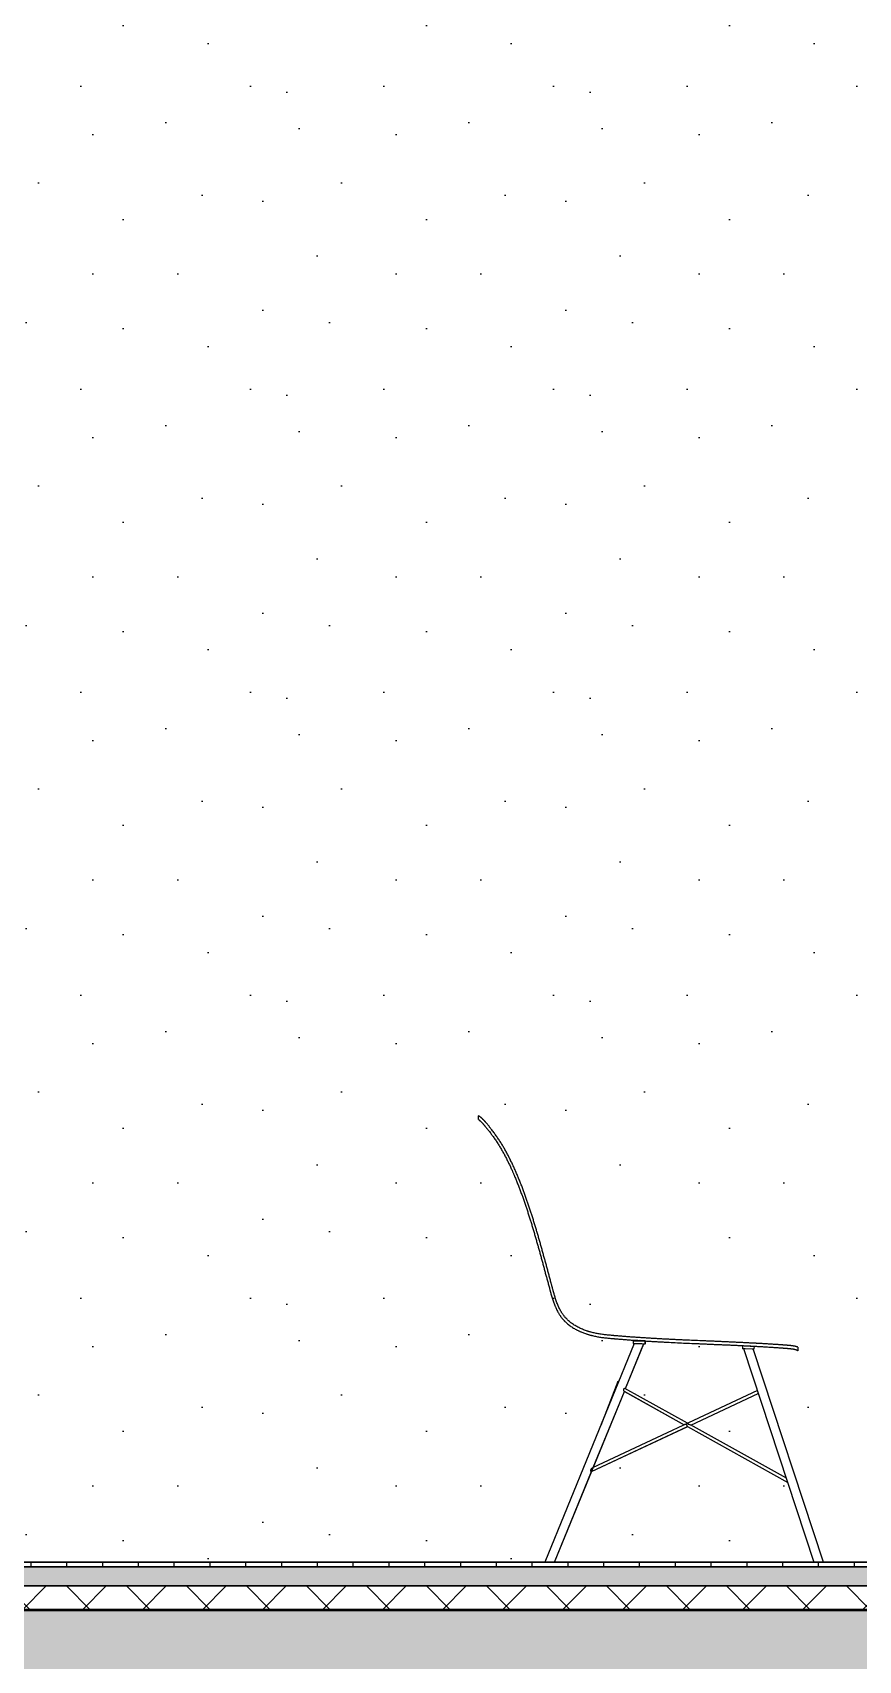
# Model space of a CAD drawing. Header units: millimetres. Extents: x -100 to 224448, y 0 to 22177.
# Drawn here: x 82398 to 83783, y 16685 to 19414 of the extents above; entities that cross this region are included whole.
import ezdxf

# ---------------------------------------------------------------- set-up
doc = ezdxf.new("R2010")
doc.units = ezdxf.units.MM
doc.layers.get('0').update_dxf_attribs({"true_color": 0xdfdfdf})
for name, color, linetype in [('Background_0', 7, 'Continuous'), ('Boundary_Floor_ Ceramic Tiles', 7, 'Continuous'), ('Boundary_Insulation_ Extruded Polystyrene', 42, 'Continuous'), ('Boundary_Screed', 7, 'Continuous'), ('Elevation_Plaster_ Cement', 7, 'Continuous'), ('Fill_Concrete_ Reinforced', 85, 'Continuous'), ('Fill_Floor_ Ceramic Tiles', 251, 'Continuous'), ('Fill_Insulation_ Extruded Polystyrene', 42, 'Continuous'), ('Fill_Screed', 251, 'Continuous'), ('Viewport border', 7, 'Continuous')]:
    doc.layers.add(name, color=color, linetype=linetype)
for name, color, linetype, lineweight in [('Background_Concrete_ Reinforced', 7, 'Continuous', 9), ('Background_Floor_ Ceramic Tiles', 7, 'Continuous', 9), ('Background_Insulation_ Extruded Polystyrene', 7, 'Continuous', 9), ('Background_Screed', 7, 'Continuous', 9), ('Boundary_Concrete_ Reinforced', 99, 'Continuous', 50)]:
    doc.layers.add(name, color=color, linetype=linetype, lineweight=lineweight)
doc.layers.add('BIM_ROOM_LINES', color=7, linetype='Continuous', plot=False)

# ---------------------------------------------------------------- blocks, each defined once
blk = doc.blocks.new("AA'__section__..%5CMainBuilding.dwg", base_point=(4426.8, -9050, 0))
at = {"layer": 'Elevation_Plaster_ Cement'}
h = blk.add_hatch(dxfattribs=at)
h.set_pattern_fill('DOTS2', color=256, scale=20, style=0)
h.paths.add_polyline_path([(13278.1, 9935), (13278.1, 7800), (14174.2, 7800), (14268.3, 8030), (14268.8, 8031.3), (14272.6, 8040.9), (14296.6, 8102.2), (14296.7, 8102.4), (14296.7, 8102.5, -0.269538), (14298.5, 8103.9), (14324.1, 8166.5), (14322.2, 8166.5), (14322.3, 8171), (14322.5, 8171), (14322.5, 8171.5), (14063, 8542.1), (14063, 8548.2), (14598.4, 8160.1), (14598.4, 8154.2), (14525.3, 8161.8), (14525.1, 8157.3), (14523.2, 8157.4), (14641, 7800), (14908.5, 7800), (14908.5, 8372.3), (14908.5, 8410), (14908.5, 8470), (14758.5, 8470), (14758.5, 8490), (16258.5, 8490), (16258.5, 8470), (16108.5, 8470), (16108.5, 8410), (16108.5, 8372.3), (16108.5, 7800), (16375.9, 7800), (16493.8, 8157.4), (16491.8, 8157.3), (16491.6, 8161.8), (16418.5, 8154.2), (16418.5, 8160.1), (16954, 8548.2), (16954, 8542.1), (16694.5, 8171.5), (16694.5, 8171), (16694.7, 8171), (16694.8, 8166.5), (16692.8, 8166.5), (16718.4, 8103.9, -0.269538), (16720.3, 8102.5), (16720.4, 8102.2), (16744.4, 8040.9), (16748.1, 8031.3), (16748.6, 8030), (16842.7, 7800), (20835.9, 7800), (20835.9, 11801.6), (11180.9, 10946.9), (11180.9, 8548.1), (11238.1, 8542.1), (11238.1, 9935)])
h = blk.add_hatch(dxfattribs=at)
h.set_pattern_fill('DOTS2', color=256, scale=20, style=0)
h.paths.add_polyline_path([(14339.9, 8165.4), (14309.3, 8090.7), (14413.3, 8032.7), (14530.4, 8087.7), (14507.4, 8157.5, -0.170438), (14505.2, 8157.8), (14505.2, 8158.2), (14505.2, 8162.4), (14505.4, 8162.5), (14505.4, 8162.9), (14342.3, 8170.6), (14342.3, 8170.2), (14342.5, 8170.1), (14342.2, 8166), (14342.1, 8165.5, -0.170442)])
h = blk.add_hatch(dxfattribs=at)
h.set_pattern_fill('DOTS2', color=256, scale=20, style=0)
h.paths.add_polyline_path([(14307.5, 8086), (14255.4, 7958.6), (14407.7, 8030.1)])
h = blk.add_hatch(dxfattribs=at)
h.set_pattern_fill('DOTS2', color=256, scale=20, style=0)
h.paths.add_polyline_path([(14531.7, 8082.8), (14418.6, 8029.7), (14578.9, 7940.4), (14531.9, 8083), (14531.8, 8082.8)])
h = blk.add_hatch(dxfattribs=at)
h.set_pattern_fill('DOTS2', color=256, scale=20, style=0)
h.paths.add_polyline_path([(14252.6, 7951.8), (14190.5, 7800), (14625.2, 7800), (14581.2, 7933.4), (14413.1, 8027.1)])
at = {"layer": 'Fill_Concrete_ Reinforced', "extrusion": (1.66128e-17, 2.88827e-15, -1)}
h = blk.add_hatch(dxfattribs=at)
h.set_pattern_fill('CONCRETE1', color=256, scale=20, angle=15, style=0)
h.set_pattern_definition([(15, (-5595.9, -5200), (287.368, 497.736), [50.8, -355.6]), (105, (-5595.9, -5200), (-497.736, 287.368), [50.8, -355.6]), (150, (-5546.83, -5186.85), (-392.5523, -105.184), [71.842, -502.8944]), (15, (-5606, -4966.04), (287.368, 497.736), [50.8, -355.6]), (60, (-5574.9, -4984), (-105.184, 392.5523), [35.921, -538.8154]), (150, (-5574.9, -4984), (-392.5523, -105.184), [35.921, -538.8154]), (15, (-5485.1, -4828.46), (287.368, 497.736), [71.842, -334.558]), (60, (-5485.1, -4828.46), (-105.184, 392.5523), [50.8, -523.9364]), (150, (-5415.7, -4809.87), (-392.5523, -105.184), [50.8, -523.9364]), (105, (-5352.3, -5029.55), (-497.736, 287.368), [50.8, -355.6]), (60, (-5352.32, -5029.55), (-105.184, 392.5523), [35.921, -538.8154]), (150, (-5334.36, -4998.44), (-392.5523, -105.184), [35.921, -538.8154]), (15, (-5573.13, -5088.7), (287.368, 497.736), [25.4, -340.36]), (15, (-5305, -4911.7), (287.368, 497.736), [25.4, -340.36]), (105, (-5440.83, -4895.5), (-497.736, 287.368), [25.4, -340.36]), (150, (-5332.6, -5103.15), (-392.5523, -105.184), [35.921, -538.8154]), (150, (-5576.65, -4879.3), (-392.5523, -105.184), [35.921, -538.8154]), (60, (-5446.4, -5021.9), (-105.184, 392.5523), [35.921, -538.8154]), (105, (-5474.1, -5114.77), (-497.736, 287.368), [6.35, -400.05]), (105, (-5500.1, -4944.24), (-497.736, 287.368), [6.35, -400.05]), (105, (-5334.15, -4827.46), (-497.736, 287.368), [6.35, -400.05]), (105, (-5272.14, -5034.36), (-497.736, 287.368), [6.35, -400.05])])
h.paths.add_polyline_path([(-26015.9, 7550), (-5775.9, 7550), (-5775.9, 7720), (-5915.9, 7720), (-25875.9, 7720), (-26015.9, 7720)])
at = {"layer": 'Fill_Floor_ Ceramic Tiles', "extrusion": (2.10113e-17, -4.02994e-14, -1)}
h = blk.add_hatch(dxfattribs=at)
h.set_pattern_fill('_USER', color=256, scale=60, angle=90, style=0, pattern_type=0)
h.set_pattern_definition([(90, (-5595.9, -5200), (-60, -2e-13), [])])
h.paths.add_polyline_path([(-5915.9, 7800), (-25875.9, 7800), (-25875.9, 7792), (-5915.9, 7792)])
at = {"layer": 'Fill_Insulation_ Extruded Polystyrene', "extrusion": (2.11813e-17, 8.48409e-16, -1)}
h = blk.add_hatch(dxfattribs=at)
h.set_pattern_fill('INSULATION', color=256, scale=20, style=0)
h.set_pattern_definition([(45, (-5595.9, -5200), (-50.28943, 50.28943), []), (135, (-5595.9, -5200), (-50.28943, -50.28943), [])])
h.paths.add_polyline_path([(-5915.9, 7760), (-25875.9, 7760), (-25875.9, 7720), (-5915.9, 7720)])
at = {"layer": 'Fill_Screed', "extrusion": (2.11813e-17, 1.06051e-15, -1)}
h = blk.add_hatch(dxfattribs=at)
h.set_pattern_fill('SCREED', color=256, scale=20, angle=15, style=0)
h.set_pattern_definition([(15, (-5595.9, -5200), (915.6406, 508.3053), [-127, 0, -381, 0]), (15, (-5599.19, -5187.73), (915.6406, 508.3053), [-50.8, 0, -177.8, 0, -91.44, 0, -381, 0]), (15, (-5602.47, -5175.47), (915.6406, 508.3053), [-25.4, 0, -127, 0, -127, 0, -279.4, 0, -91.44, 0]), (15, (-5605.76, -5163.2), (915.6406, 508.3053), [-91.44, 0, -406.4, 0]), (15, (-5609.05, -5150.93), (915.6406, 508.3053), [-304.8, 0, -304.8, 0]), (15, (-5612.34, -5138.66), (915.6406, 508.3053), [-431.8, 0]), (15, (-5615.62, -5126.4), (915.6406, 508.3053), [-127, 0, -558.8, 0]), (15, (-5618.9, -5114.13), (915.6406, 508.3053), [-177.8, 0, -101.6, 0]), (15, (-5622.2, -5101.86), (915.6406, 508.3053), [-254, 0]), (15, (-5628.77, -5077.33), (915.6406, 508.3053), [-35.56, 0, -381, 0, -228.6, 0]), (15, (-5632.06, -5065.06), (915.6406, 508.3053), [-50.8, 0, -5.08, 0, -127, 0]), (15, (-5635.34, -5052.8), (915.6406, 508.3053), [-25.4, 0, -330.2, 0, -381, 0]), (15, (-5638.63, -5040.53), (915.6406, 508.3053), [-254, 0]), (15, (-5641.92, -5028.26), (915.6406, 508.3053), [-127, 0, -533.4, 0]), (15, (-5648.5, -5003.72), (915.6406, 508.3053), [-609.6, 0]), (15, (-5651.78, -4991.46), (915.6406, 508.3053), [-127, 0, -10.16, 0, -177.8, 0]), (15, (-5655.07, -4979.2), (915.6406, 508.3053), [-35.56, 0, -254, 0, -101.6, 0, -177.8, 0, -203.2, 0]), (15, (-5658.35, -4966.92), (915.6406, 508.3053), [-76.2, 0, -101.6, 0, -254, 0, -10.16, 0, -127, 0]), (15, (-5661.64, -4954.65), (915.6406, 508.3053), [-254, 0])])
h.paths.add_polyline_path([(-5915.9, 7792), (-25875.9, 7792), (-25875.9, 7760), (-5915.9, 7760)])
blk.add_line((5427.9, 7800), (41613.9, 7800))
blk.add_line((5427.9, 7800), (41613.9, 7800))
at = {"layer": 'Background_0', "extrusion": (0, 1, 1.06547e-32)}
for p, q in [((14063, 8542.1), (14063, 8548.2)), ((14324.1, 8166.5), (14174.2, 7800)), ((14309.3, 8090.7), (14340.2, 8166.1)), ((14309.4, 8090.7), (14340, 8165.7)), ((14322.3, 8171), (14322.2, 8166.5)), ((14322.5, 8171.5), (14322.5, 8171)), ((14342.1, 8165.5), (14342.5, 8170.1)), ((14342.3, 8170.6), (14342.2, 8166)), ((14505.4, 8162.9), (14505.2, 8158.2)), ((14505.2, 8162.4), (14505.2, 8157.8)), ((14525.1, 8157.3), (14525.3, 8161.8)), ((14505.2, 8158.2), (14525.1, 8157.3)), ((14507.1, 8158.1), (14509.8, 8158)), ((14507.1, 8158.1), (14625.2, 7800)), ((14509.8, 8158), (14521.5, 8157.5)), ((14521.5, 8157.5), (14523.2, 8157.4)), ((14641, 7800), (14523.2, 8157.4)), ((14641, 7800), (14523.2, 8157.4)), ((14598.4, 8160.1), (14598.4, 8154.2)), ((14190.4, 7800), (14307.4, 8086)), ((14530.4, 8087.7), (14254.1, 7958)), ((14255.4, 7958.6), (14307.5, 8086)), ((14296.7, 8102.4), (14267.9, 8029.1)), ((14307.1, 8086.2), (14407.7, 8030.1)), ((14307.4, 8086), (14407.7, 8030.1)), ((14413.3, 8032.7), (14308.4, 8091.2)), ((14418.6, 8029.7), (14531.7, 8082.8)), ((14418.7, 8029.7), (14531.8, 8082.8)), ((14252.1, 7951.6), (14413.7, 8027.4)), ((14252.6, 7951.8), (14413.1, 8027.1)), ((14272.6, 8040.9), (14268.8, 8031.3)), ((14272.7, 8040.9), (14272.8, 8040.9)), ((14413, 8027.1), (14581.3, 7933.4)), ((14413.1, 8027.1), (14581.3, 7933.4)), ((14578.9, 7940.4), (14418, 8030.1)), ((14190.5, 7800), (14252.6, 7951.8))]:
    blk.add_line(p, q, dxfattribs=at)
at = {"layer": 'Background_0', "extrusion": (3.5786e-12, 4.83056e-13, -1)}
blk.add_arc((-14299, 8101.5, 0), 2.55, 325.1036, 1.9472, dxfattribs=at)
at = {"layer": 'Background_0', "extrusion": (-1.627e-12, 2.2569e-12, -1)}
blk.add_arc((-14298.8, 8101.6, 0), 2.31, 22.3668, 82.7065, dxfattribs=at)
at = {"layer": 'Background_0', "extrusion": (-1.74004e-16, 1.06547e-32, -1)}
blk.add_arc((-14414.1, 8021.6), 9.39, 99.1529, 114.7561, dxfattribs=at)
at = {"layer": 'Background_0', "extrusion": (-9.08876e-14, 6.34394e-15, -1)}
for start_param, end_param in [(0.000001, 0.67528), (5.634478, 6.283186)]:
    blk.add_ellipse((14332.2, 8166.2), major_axis=(9.98, -0.7), ratio=0.044476, start_param=start_param, end_param=end_param, dxfattribs=at)
at = {"layer": 'Background_0', "extrusion": (7.52605e-16, -6.00565e-17, -1)}
blk.add_ellipse((14332.2, 8166.2), major_axis=(-7.89, 0.51), ratio=0.044826, start_param=9.374354, end_param=9.452746, dxfattribs=at)
at = {"layer": 'Background_0', "extrusion": (-1.74004e-16, 1.06547e-32, -1)}
for start_param, end_param in [(3.141593, 3.787525), (2.466329, 3.141593)]:
    blk.add_ellipse((14515.2, 8157.8), major_axis=(10, 0), ratio=0.044485, start_param=start_param, end_param=end_param, dxfattribs=at)
at = {"layer": 'Background_0', "extrusion": (8.15825e-14, -4.16825e-16, -1)}
blk.add_ellipse((14515.2, 8157.8), major_axis=(7.91, -0.04), ratio=0.044833, start_param=3.836546, end_param=3.863242, dxfattribs=at)
at = {"layer": 'Background_0'}
for points, degree, knots in [([(14598.4, 8160.1), (14598.2, 8160.2), (14597.8, 8160.4), (14597.2, 8160.6), (14596.9, 8160.7), (14596.6, 8160.8), (14596.3, 8160.9), (14596, 8161), (14595.6, 8161.1), (14595, 8161.3), (14594.5, 8161.4), (14593.9, 8161.6), (14593.6, 8161.6), (14593.3, 8161.7), (14593.1, 8161.8), (14592.9, 8161.8), (14592.6, 8161.9), (14592.2, 8161.9), (14591.7, 8162), (14591, 8162.2), (14590.3, 8162.3), (14589.7, 8162.3), (14589.1, 8162.4), (14588.4, 8162.5), (14587.7, 8162.6), (14587.1, 8162.7), (14586.7, 8162.7), (14586.3, 8162.8), (14585.7, 8162.8), (14585, 8162.9), (14584.1, 8163), (14583.4, 8163), (14582.8, 8163.1), (14582.4, 8163.1), (14582, 8163.2), (14581.4, 8163.2), (14580.7, 8163.3), (14579.6, 8163.4), (14578.1, 8163.5), (14576.4, 8163.6), (14574.7, 8163.7), (14573, 8163.9), (14571.3, 8164), (14569.5, 8164.1), (14567.8, 8164.2), (14566.1, 8164.4), (14563.8, 8164.5), (14561, 8164.7), (14557.5, 8164.9), (14554.1, 8165.2), (14550.7, 8165.4), (14547.2, 8165.6), (14542.6, 8165.9), (14536.9, 8166.2), (14531.7, 8166.5), (14528.3, 8166.7), (14526, 8166.8), (14523.1, 8167), (14519.7, 8167.1), (14516.3, 8167.3), (14512.8, 8167.5), (14508.2, 8167.7), (14502.5, 8168), (14495.6, 8168.3), (14488.8, 8168.6), (14481.9, 8169), (14476.1, 8169.2), (14471.6, 8169.4), (14468.1, 8169.6), (14464.7, 8169.7), (14461.2, 8169.9), (14457.8, 8170), (14454.4, 8170.2), (14450.9, 8170.3), (14446.3, 8170.5), (14440.6, 8170.7), (14431.4, 8171.1), (14420, 8171.6), (14408.5, 8172.1), (14399.3, 8172.6), (14393.6, 8172.8), (14389, 8173.1), (14384.4, 8173.3), (14378.7, 8173.6), (14371.8, 8173.9), (14364.9, 8174.3), (14358.1, 8174.7), (14351.2, 8175.1), (14344.3, 8175.5), (14338.6, 8175.9), (14334, 8176.2), (14329.4, 8176.5), (14323.7, 8176.9), (14316.8, 8177.4), (14310, 8177.9), (14303.1, 8178.4), (14297.4, 8178.9), (14293.4, 8179.2), (14291.4, 8179.4), (14290.2, 8179.5), (14289.1, 8179.6), (14287.6, 8179.7), (14285.4, 8180), (14282.5, 8180.2), (14279.1, 8180.6), (14275.7, 8180.9), (14272.2, 8181.4), (14268.8, 8181.8), (14265.4, 8182.4), (14262, 8183), (14258.7, 8183.6), (14255.3, 8184.4), (14252.5, 8185.1), (14250.3, 8185.7), (14248.6, 8186.1), (14247, 8186.6), (14244.8, 8187.3), (14242.1, 8188.3), (14238.9, 8189.5), (14235.7, 8190.9), (14232.6, 8192.3), (14229.5, 8193.9), (14226.5, 8195.5), (14223.5, 8197.3), (14221.2, 8198.9), (14219.3, 8200.2), (14217.4, 8201.6), (14215.2, 8203.4), (14213.1, 8205.3), (14211.4, 8206.9), (14210.4, 8207.9), (14209.6, 8208.7), (14209, 8209.4), (14208.4, 8210), (14207.7, 8210.9), (14206.8, 8212), (14205.7, 8213.3), (14204.7, 8214.7), (14203.7, 8216.1), (14202.9, 8217.3), (14202.3, 8218.3), (14201.7, 8219.3), (14201, 8220.5), (14199.9, 8222.5), (14198.5, 8225.1), (14197.1, 8228.2), (14195.7, 8231.4), (14194.5, 8234.6), (14193.3, 8237.8), (14192.4, 8240.5), (14191.7, 8242.7), (14191.2, 8244.4), (14190.8, 8245.7), (14190.5, 8246.8), (14190.1, 8247.9), (14189.7, 8249.3), (14189.3, 8251), (14188.8, 8252.6), (14188.3, 8254.3), (14187.9, 8256), (14187.4, 8257.6), (14187, 8259.3), (14186.5, 8260.9), (14186.1, 8262.6), (14185.6, 8264.3), (14185.2, 8265.9), (14184.6, 8268.1), (14183.8, 8270.9), (14182.9, 8274.2), (14182, 8277.6), (14180.8, 8282), (14179.4, 8287.5), (14177.6, 8294.2), (14175.8, 8300.8), (14174, 8307.5), (14172.1, 8314.1), (14170.3, 8320.8), (14168.5, 8327.4), (14166.6, 8334), (14164.7, 8340.6), (14162.8, 8347.3), (14160.9, 8353.9), (14158.9, 8360.5), (14156.9, 8367.1), (14154.9, 8373.6), (14152.8, 8380.2), (14150.7, 8386.8), (14148.6, 8393.3), (14146.8, 8398.8), (14145.3, 8403.1), (14143.8, 8407.4), (14141.9, 8412.9), (14139.5, 8419.3), (14137.5, 8424.7), (14135.9, 8429), (14134.7, 8432.2), (14133.4, 8435.4), (14132.1, 8438.6), (14130.8, 8441.8), (14129.5, 8445), (14128.2, 8448.2), (14126.9, 8451.4), (14125.7, 8454), (14124.8, 8456.1), (14123.9, 8458.2), (14122.7, 8460.8), (14121.3, 8464), (14119.9, 8467.1), (14118.4, 8470.2), (14117.1, 8472.8), (14116.1, 8474.8), (14115.1, 8476.9), (14113.8, 8479.4), (14112.2, 8482.5), (14110.6, 8485.5), (14108.4, 8489.6), (14106.1, 8493.6), (14103.8, 8497.5), (14102, 8500.4), (14100.2, 8503.4), (14098.3, 8506.3), (14096.4, 8509.1), (14094.5, 8512), (14092.5, 8514.8), (14090.5, 8517.6), (14088.5, 8520.4), (14086.4, 8523.2), (14084.7, 8525.4), (14083.3, 8527.2), (14082.2, 8528.6), (14081.1, 8529.9), (14080, 8531.3), (14078.9, 8532.6), (14077.8, 8533.9), (14076.7, 8535.2), (14075.8, 8536.3), (14075, 8537.2), (14074.5, 8537.8), (14073.9, 8538.5), (14073.3, 8539.1), (14072.7, 8539.8), (14072.2, 8540.4), (14071.6, 8541), (14071, 8541.6), (14070.3, 8542.2), (14069.7, 8542.8), (14069.1, 8543.4), (14068.5, 8544), (14067.9, 8544.5), (14067.5, 8544.8), (14067, 8545.2), (14066.5, 8545.7), (14065.9, 8546.1), (14065.5, 8546.5), (14065.1, 8546.7), (14064.8, 8547), (14064.5, 8547.2), (14064.2, 8547.3), (14064.1, 8547.5), (14063.9, 8547.6), (14063.7, 8547.7), (14063.6, 8547.8), (14063.4, 8547.9), (14063.4, 8548), (14063.3, 8548), (14063.2, 8548.1), (14063.1, 8548.1), (14063, 8548.2), (14063, 8548.2), (14063, 8548.2)], 3, [0, 0, 0, 0, 1.565776, 2.348664, 3.131552, 3.522997, 3.914441, 4.697329, 5.480217, 6.263105, 7.828881, 8.611769, 9.394657, 9.786101, 10.177546, 10.56899, 10.960434, 11.743322, 12.52621, 14.091986, 15.657762, 16.44065, 17.223539, 18.789315, 20.355091, 21.137979, 21.920867, 22.703755, 23.486644, 25.05242, 26.618196, 28.183972, 28.96686, 29.749749, 30.532637, 31.315525, 32.881301, 34.447077, 37.57863, 40.710182, 43.841735, 46.973287, 50.10484, 53.236392, 56.367945, 59.499497, 62.631049, 68.894154, 75.157259, 81.420364, 87.683469, 93.946574, 100.209679, 112.735889, 125.262099, 128.393651, 131.525204, 137.788309, 144.051414, 150.314519, 156.577624, 162.840729, 175.366939, 187.893148, 200.419358, 212.945568, 225.471778, 231.734883, 237.997988, 244.261093, 250.524198, 256.787303, 263.050408, 269.313513, 275.576618, 288.102828, 300.629037, 325.681457, 350.733877, 363.260087, 375.786297, 382.049402, 388.312507, 400.838717, 413.364927, 425.891136, 438.417346, 450.943556, 463.469766, 475.995976, 482.259081, 488.522186, 501.048396, 513.574606, 526.100816, 538.627025, 551.153235, 557.41634, 560.547893, 562.113669, 563.679445, 566.810998, 569.94255, 576.205655, 582.46876, 588.731865, 594.99497, 601.258075, 607.52118, 613.784285, 620.04739, 626.310495, 632.5736, 635.705152, 638.836705, 641.968257, 645.09981, 651.362915, 657.626019, 663.889124, 670.152229, 676.415334, 682.678439, 688.941544, 695.204649, 698.336202, 701.467754, 707.730859, 713.993964, 717.125516, 720.257069, 721.822845, 723.388621, 724.954398, 726.520174, 729.651726, 732.783279, 735.914831, 739.046384, 742.177936, 743.743713, 745.309489, 748.441041, 751.572594, 757.835699, 764.098804, 770.361909, 776.625013, 782.888118, 789.151223, 792.282776, 795.414328, 798.545881, 800.111657, 801.677433, 804.808986, 807.940538, 811.072091, 814.203643, 817.335196, 820.466748, 823.598301, 826.729853, 829.861406, 832.992958, 836.12451, 839.256063, 845.519168, 851.782273, 858.045378, 864.308483, 876.834693, 889.360903, 901.887112, 914.413322, 926.939532, 939.465742, 951.991952, 964.518162, 977.044372, 989.570582, 1002.096792, 1014.623001, 1027.149211, 1039.675421, 1052.201631, 1064.727841, 1077.254051, 1089.780261, 1096.043366, 1102.306471, 1114.832681, 1127.358891, 1139.8851, 1146.148205, 1152.41131, 1158.674415, 1164.93752, 1171.200625, 1177.46373, 1183.726835, 1189.98994, 1196.253045, 1199.384597, 1202.51615, 1208.779255, 1215.04236, 1221.305465, 1227.56857, 1233.831675, 1236.963227, 1240.09478, 1246.357885, 1252.620989, 1258.884094, 1265.147199, 1277.673409, 1283.936514, 1290.199619, 1296.462724, 1302.725829, 1308.988934, 1315.252039, 1321.515144, 1327.778249, 1334.041354, 1340.304459, 1346.567564, 1349.699116, 1352.830669, 1355.962221, 1359.093774, 1362.225326, 1365.356879, 1368.488431, 1371.619983, 1373.18576, 1374.751536, 1376.317312, 1377.883088, 1379.448865, 1381.014641, 1382.580417, 1384.146193, 1385.71197, 1387.277746, 1388.843522, 1390.409298, 1391.975075, 1392.757963, 1393.540851, 1395.106627, 1396.672403, 1397.455291, 1398.23818, 1399.021068, 1399.803956, 1400.1954, 1400.586844, 1400.978288, 1401.369732, 1401.761176, 1401.956898, 1402.15262, 1402.348342, 1402.544064, 1402.739786, 1402.837647, 1402.935508, 1402.935508, 1402.935508, 1402.935508]), ([(14063, 8542.1), (14063, 8542), (14063, 8542), (14063.1, 8542), (14063.2, 8541.9), (14063.3, 8541.9), (14063.3, 8541.8), (14063.4, 8541.7), (14063.5, 8541.6), (14063.7, 8541.5), (14064, 8541.2), (14064.3, 8541), (14064.5, 8540.8), (14064.7, 8540.7), (14064.8, 8540.5), (14065, 8540.4), (14065.3, 8540.1), (14065.6, 8539.8), (14065.9, 8539.5), (14066.2, 8539.3), (14066.4, 8539.1), (14066.6, 8538.9), (14066.9, 8538.6), (14067.2, 8538.3), (14067.6, 8537.9), (14068.1, 8537.4), (14068.7, 8536.8), (14069.3, 8536.2), (14069.8, 8535.5), (14070.4, 8534.9), (14071, 8534.2), (14071.5, 8533.6), (14072.1, 8532.9), (14072.7, 8532.3), (14073.2, 8531.6), (14074, 8530.8), (14074.9, 8529.6), (14076, 8528.3), (14077.1, 8527), (14078.1, 8525.6), (14079.6, 8523.9), (14081.3, 8521.6), (14083.4, 8518.8), (14085.1, 8516.5), (14086.5, 8514.7), (14087.8, 8512.8), (14089.5, 8510.5), (14091.4, 8507.6), (14093.3, 8504.8), (14095.2, 8501.9), (14096.7, 8499.4), (14097.9, 8497.5), (14099.1, 8495.5), (14100.6, 8493.1), (14102.3, 8490.1), (14104, 8487.1), (14105.7, 8484.1), (14107.3, 8481.1), (14108.9, 8478), (14110.5, 8474.9), (14112, 8471.9), (14113.5, 8468.8), (14115, 8465.7), (14116.5, 8462.5), (14117.9, 8459.4), (14119.1, 8456.8), (14120, 8454.7), (14120.7, 8453.1), (14121.4, 8451.5), (14122.3, 8449.4), (14123.4, 8446.8), (14124.7, 8443.6), (14126, 8440.4), (14127.7, 8436.2), (14129.8, 8430.8), (14131.9, 8425.5), (14133.5, 8421.2), (14135.1, 8416.9), (14137.1, 8411.5), (14139.4, 8405), (14141.6, 8398.5), (14143.8, 8391.9), (14145.9, 8385.4), (14148, 8378.8), (14150.1, 8372.3), (14152.1, 8365.7), (14154.1, 8359.1), (14156.1, 8352.5), (14158, 8345.9), (14159.9, 8339.3), (14161.8, 8332.6), (14163.7, 8326), (14165.5, 8319.4), (14167.3, 8312.7), (14169.1, 8306.1), (14171, 8299.5), (14172.8, 8292.8), (14174.5, 8286.2), (14176, 8280.6), (14177.2, 8276.2), (14178.1, 8272.9), (14179, 8269.5), (14179.9, 8266.2), (14180.8, 8262.9), (14181.6, 8260.1), (14182.2, 8257.9), (14182.5, 8256.5), (14182.8, 8255.4), (14183.1, 8254.3), (14183.5, 8252.9), (14184, 8251.3), (14184.6, 8249.1), (14185.4, 8246.3), (14186.4, 8243), (14187.4, 8239.7), (14188.5, 8236.4), (14189.7, 8233.2), (14190.7, 8230.5), (14191.6, 8228.4), (14192.5, 8226.3), (14193.7, 8223.7), (14195.2, 8220.6), (14196.6, 8218.1), (14197.8, 8216.1), (14198.7, 8214.7), (14199.6, 8213.2), (14200.6, 8211.8), (14201.6, 8210.4), (14202.7, 8209.1), (14203.8, 8207.7), (14204.7, 8206.7), (14205.5, 8205.8), (14206.1, 8205.2), (14206.7, 8204.5), (14207.5, 8203.7), (14208.5, 8202.7), (14210.2, 8201.1), (14212.3, 8199.3), (14215, 8197.1), (14217.8, 8195.1), (14220.7, 8193.2), (14223.6, 8191.4), (14226.1, 8190), (14228.2, 8188.9), (14229.7, 8188.2), (14231.3, 8187.4), (14232.8, 8186.7), (14234.4, 8186), (14236.5, 8185.1), (14239.2, 8184), (14241.9, 8183.1), (14244, 8182.3), (14245.7, 8181.8), (14247.3, 8181.3), (14249, 8180.8), (14250.7, 8180.4), (14252.9, 8179.8), (14255.7, 8179.1), (14259, 8178.4), (14262.4, 8177.8), (14265.8, 8177.2), (14269.2, 8176.7), (14272.6, 8176.3), (14276.1, 8175.9), (14279.5, 8175.5), (14282.9, 8175.2), (14285.8, 8174.9), (14288, 8174.7), (14289.5, 8174.6), (14290.6, 8174.5), (14291.8, 8174.4), (14293.2, 8174.2), (14294.9, 8174.1), (14297.2, 8173.9), (14300.1, 8173.7), (14304.6, 8173.3), (14310.3, 8172.8), (14317.2, 8172.3), (14324.1, 8171.8), (14331, 8171.4), (14337.8, 8170.9), (14344.7, 8170.5), (14351.6, 8170.1), (14357.3, 8169.7), (14361.9, 8169.5), (14366.5, 8169.2), (14372.2, 8168.9), (14381.4, 8168.4), (14392.8, 8167.9), (14406.6, 8167.2), (14418, 8166.7), (14427.2, 8166.3), (14432.9, 8166.1), (14437.5, 8165.9), (14442.1, 8165.7), (14447.9, 8165.4), (14454.7, 8165.1), (14460.5, 8164.9), (14465.1, 8164.7), (14469.6, 8164.5), (14475.4, 8164.2), (14481.1, 8164), (14485.7, 8163.8), (14490.3, 8163.6), (14496, 8163.3), (14502.9, 8163), (14509.8, 8162.6), (14515.5, 8162.3), (14520.1, 8162.1), (14524.7, 8161.9), (14529.2, 8161.6), (14533.8, 8161.4), (14537.3, 8161.2), (14540.7, 8161), (14545.3, 8160.7), (14549.9, 8160.4), (14554.4, 8160.1), (14557.3, 8159.9), (14559.6, 8159.8), (14561, 8159.7), (14562.2, 8159.6), (14563.3, 8159.5), (14565.3, 8159.4), (14567.6, 8159.2), (14569.9, 8159.1), (14571.3, 8159), (14572.5, 8158.9), (14573.3, 8158.8), (14574.2, 8158.8), (14575.3, 8158.7), (14576.8, 8158.6), (14578.2, 8158.5), (14579.3, 8158.4), (14580.2, 8158.3), (14580.9, 8158.2), (14581.5, 8158.2), (14582.1, 8158.1), (14582.8, 8158.1), (14583.6, 8158), (14584.5, 8157.9), (14585.3, 8157.8), (14586.2, 8157.7), (14587.1, 8157.6), (14587.9, 8157.5), (14588.6, 8157.5), (14589.2, 8157.4), (14589.8, 8157.3), (14590.3, 8157.2), (14590.9, 8157.1), (14591.3, 8157), (14591.7, 8156.9), (14592.2, 8156.8), (14592.6, 8156.7), (14593, 8156.6), (14593.4, 8156.5), (14593.8, 8156.4), (14594, 8156.4), (14594.3, 8156.3), (14594.7, 8156.2), (14595.1, 8156.1), (14595.6, 8155.9), (14596.1, 8155.6), (14596.7, 8155.4), (14597, 8155.2), (14597.2, 8155.1), (14597.4, 8155), (14597.6, 8154.9), (14597.8, 8154.7), (14597.9, 8154.6), (14598, 8154.5), (14598.1, 8154.5), (14598.2, 8154.4), (14598.2, 8154.4), (14598.3, 8154.3), (14598.3, 8154.3), (14598.3, 8154.3), (14598.4, 8154.2), (14598.4, 8154.2), (14598.4, 8154.2), (14598.4, 8154.2)], 3, [0, 0, 0, 0, 0.042208, 0.084416, 0.168832, 0.253248, 0.337665, 0.422081, 0.506497, 0.675329, 1.012994, 1.350659, 1.519491, 1.688323, 1.857156, 2.025988, 2.363653, 2.701317, 3.038982, 3.376647, 3.545479, 3.714311, 4.051976, 4.389641, 4.727305, 5.402634, 6.077964, 6.753293, 7.428622, 8.103952, 8.779281, 9.45461, 10.12994, 10.805269, 11.480598, 12.155928, 13.506586, 14.857245, 16.207903, 17.558562, 18.909221, 21.610538, 24.311855, 27.013172, 28.363831, 29.71449, 32.415807, 35.117124, 37.818441, 40.519759, 43.221076, 44.571735, 45.922393, 48.62371, 51.325028, 54.026345, 56.727662, 59.428979, 62.130297, 64.831614, 67.532931, 70.234248, 72.935566, 75.636883, 78.3382, 81.039517, 82.390176, 83.740835, 85.091493, 86.442152, 89.143469, 91.844786, 94.546104, 97.247421, 102.650055, 108.05269, 110.754007, 113.455324, 118.857959, 124.260593, 129.663228, 135.065862, 140.468497, 145.871131, 151.273766, 156.6764, 162.079035, 167.481669, 172.884304, 178.286938, 183.689573, 189.092207, 194.494842, 199.897476, 205.300111, 210.702745, 216.10538, 221.508014, 226.910649, 229.611966, 232.313283, 235.0146, 237.715918, 240.417235, 243.118552, 244.469211, 245.819869, 246.495199, 247.170528, 248.521187, 249.871845, 251.222504, 253.923821, 256.625138, 259.326455, 262.027773, 264.72909, 267.430407, 268.781066, 270.131724, 272.833042, 275.534359, 278.235676, 279.586335, 280.936993, 282.287652, 283.638311, 284.988969, 286.339628, 287.690287, 289.040945, 289.716274, 290.391604, 291.066933, 291.742262, 293.092921, 294.44358, 297.144897, 299.846214, 302.547531, 305.248849, 307.950166, 310.651483, 312.002142, 313.3528, 314.703459, 316.054118, 317.404776, 318.755435, 321.456752, 324.158069, 325.508728, 326.859387, 328.210045, 329.560704, 330.911362, 332.262021, 334.963338, 337.664656, 340.365973, 343.06729, 345.768607, 348.469925, 351.171242, 353.872559, 356.573876, 359.275194, 360.625852, 361.976511, 362.65184, 363.327169, 364.677828, 366.028487, 367.379145, 370.080463, 372.78178, 378.184414, 383.587049, 388.989683, 394.392318, 399.794952, 405.197587, 410.600221, 416.002856, 418.704173, 421.40549, 426.808125, 432.210759, 443.016028, 453.821297, 464.626566, 470.029201, 475.431835, 478.133152, 480.83447, 486.237104, 491.639739, 497.042373, 499.74369, 502.445008, 507.847642, 513.250276, 515.951594, 518.652911, 524.055545, 529.45818, 534.860814, 540.263449, 542.964766, 545.666083, 551.068718, 553.770035, 556.471352, 559.17267, 561.873987, 567.276621, 569.977939, 572.679256, 574.029914, 575.380573, 576.055902, 576.731232, 578.08189, 580.783208, 582.133866, 583.484525, 584.159854, 584.835183, 585.510513, 586.185842, 587.536501, 588.887159, 589.562489, 590.237818, 590.913147, 591.250812, 591.588477, 592.263806, 592.939135, 593.614465, 594.289794, 594.965123, 595.640452, 596.315782, 596.991111, 597.328776, 597.66644, 598.34177, 598.679434, 599.017099, 599.354764, 599.692428, 600.030093, 600.367758, 600.705422, 601.043087, 601.211919, 601.380752, 601.718416, 602.056081, 602.393746, 603.069075, 603.40674, 603.744404, 603.913237, 604.082069, 604.250901, 604.419733, 604.588566, 604.672982, 604.757398, 604.841814, 604.884022, 604.92623, 604.968439, 605.010647, 605.052855, 605.073959, 605.095063, 605.095063, 605.095063, 605.095063]), ([(14322.2, 8166.5), (14324.1, 8166.5), (14326.9, 8166.4), (14330.7, 8166.3), (14333.6, 8166.2), (14337.4, 8166.1), (14340.3, 8166.1), (14342.2, 8166)], 3, [0.000001, 0.000001, 0.000001, 0.000001, 0.897554, 1.34633, 1.795107, 2.243883, 3.141436, 3.141436, 3.141436, 3.141436]), ([(14338.8, 8170.7), (14337.2, 8170.8), (14334.9, 8170.8), (14331.7, 8170.9), (14329.4, 8170.9), (14326.2, 8171), (14323.9, 8171), (14322.3, 8171)], 3, [40.115505, 40.115505, 40.115505, 40.115505, 46.654399, 49.923846, 53.193293, 56.46274, 63.001634, 63.001634, 63.001634, 63.001634]), ([(14322.3, 8171), (14324.1, 8171), (14326.9, 8171), (14330.6, 8170.9), (14333.4, 8170.8), (14337.2, 8170.8), (14339.9, 8170.7), (14341.8, 8170.7)], 3, [11.723727, 11.723727, 11.723727, 11.723727, 19.835208, 23.890948, 27.946689, 32.002429, 40.11391, 40.11391, 40.11391, 40.11391]), ([(14324.9, 8171.6), (14324.5, 8171.6), (14324.2, 8171.6), (14323.2, 8171.6), (14322.8, 8171.6), (14322.5, 8171.5), (14322.5, 8171.5), (14322.5, 8171.5)], 3, [55.86837, 55.86837, 55.86837, 55.86837, 57.738653, 57.738653, 61.749463, 61.749463, 63.001634, 63.001634, 63.001634, 63.001634]), ([(14330.2, 8171.4), (14329.4, 8171.5), (14328.6, 8171.5), (14326.7, 8171.6), (14325.8, 8171.6), (14324.9, 8171.6)], 3, [0, 0, 0, 0, 2.544328, 2.544328, 6.280861, 6.280861, 6.280861, 6.280861]), ([(14330.2, 8171.4), (14330.3, 8171.4), (14330.5, 8171.4), (14330.6, 8171.4), (14330.8, 8171.4), (14331.2, 8171.4), (14331.5, 8171.3), (14331.9, 8171.3), (14332.2, 8171.3), (14332.5, 8171.3)], 5, [55.974825, 55.974825, 55.974825, 55.974825, 55.974825, 55.974825, 56.685184, 56.685184, 56.685184, 56.685184, 58.30743, 58.30743, 58.30743, 58.30743, 58.30743, 58.30743]), ([(14338.6, 8170.7), (14338.1, 8170.8), (14337.5, 8170.9), (14335.9, 8171), (14334.9, 8171.1), (14333.7, 8171.2), (14333.6, 8171.2), (14333.5, 8171.2)], 3, [9.643033, 9.643033, 9.643033, 9.643033, 11.768729, 11.768729, 14.954048, 14.954048, 15.265684, 15.265684, 15.265684, 15.265684]), ([(14341.8, 8170.7), (14341.6, 8170.7), (14341.4, 8170.7), (14340.5, 8170.7), (14339.8, 8170.7), (14338.8, 8170.7)], 3, [0, 0, 0, 0, 1.766222, 1.766222, 5.502755, 5.502755, 5.502755, 5.502755]), ([(14514, 8162.4), (14515.1, 8162.4), (14516.7, 8162.3), (14518.9, 8162.2), (14520.5, 8162.1), (14522.6, 8162), (14524.3, 8161.9), (14525.3, 8161.8)], 3, [40.11391, 40.11391, 40.11391, 40.11391, 45.008684, 47.456071, 49.903458, 52.350844, 57.245618, 57.245618, 57.245618, 57.245618]), ([(14296.5, 8101.6), (14296.5, 8101.7), (14296.5, 8101.9), (14296.6, 8102.1), (14296.6, 8102.3), (14296.7, 8102.4)], 3, [14.5842378, 14.5842378, 14.5842378, 14.5842378, 14.9967974, 14.9967974, 15.446024, 15.446024, 15.446024, 15.446024]), ([(14306.4, 8089.2), (14306.4, 8089.4), (14306.4, 8089.6), (14306.5, 8089.8), (14306.5, 8090), (14306.7, 8090.3), (14306.8, 8090.5), (14306.9, 8090.6), (14307, 8090.7), (14307.2, 8091), (14307.3, 8091.1), (14307.4, 8091.1), (14307.6, 8091.2), (14307.8, 8091.3), (14307.9, 8091.3), (14308.1, 8091.3), (14308.2, 8091.3), (14308.3, 8091.2), (14308.3, 8091.2), (14308.3, 8091.2), (14308.3, 8091.2), (14308.3, 8091.2)], 5, [4.810653, 4.810653, 4.810653, 4.810653, 4.810653, 4.810653, 5.751509, 5.751509, 5.751509, 5.751509, 6.685229, 6.685229, 6.685229, 6.685229, 7.618949, 7.618949, 7.618949, 7.618949, 8.65931, 8.65931, 8.65931, 8.65931, 8.732139, 8.732139, 8.732139, 8.732139, 8.732139, 8.732139]), ([(14307.1, 8086.2), (14307, 8086.2), (14307, 8086.3), (14307, 8086.3), (14306.9, 8086.4), (14306.8, 8086.5), (14306.8, 8086.7), (14306.7, 8086.8), (14306.7, 8086.9), (14306.6, 8087.3), (14306.5, 8087.5), (14306.5, 8087.7), (14306.4, 8087.9), (14306.4, 8088.3), (14306.4, 8088.5), (14306.4, 8088.7), (14306.4, 8088.9), (14306.4, 8089.1), (14306.4, 8089.2), (14306.4, 8089.2), (14306.4, 8089.2), (14306.4, 8089.2)], 5, [8.732139, 8.732139, 8.732139, 8.732139, 8.732139, 8.732139, 9.441005, 9.441005, 9.441005, 9.441005, 10.492884, 10.492884, 10.492884, 10.492884, 11.544763, 11.544763, 11.544763, 11.544763, 12.578508, 12.578508, 12.578508, 12.578508, 12.671397, 12.671397, 12.671397, 12.671397, 12.671397, 12.671397]), ([(14531.6, 8083), (14531.6, 8083), (14531.6, 8083), (14531.6, 8083.1), (14531.6, 8083.2), (14531.5, 8083.4), (14531.5, 8083.6), (14531.5, 8083.8), (14531.5, 8084), (14531.5, 8084.2), (14531.5, 8084.3), (14531.4, 8084.4)], 3, [11.99581, 11.99581, 11.99581, 11.99581, 12.106307, 12.106307, 12.583317, 12.583317, 13.060328, 13.060328, 13.537339, 13.537339, 13.882476, 13.882476, 13.882476, 13.882476]), ([(14531.7, 8082.8), (14531.7, 8082.8), (14531.7, 8082.8), (14531.7, 8082.8), (14531.7, 8082.8), (14531.6, 8082.9), (14531.6, 8083), (14531.6, 8083)], 3, [10.934838, 10.934838, 10.934838, 10.934838, 11.130373, 11.130373, 11.629296, 11.629296, 11.99581, 11.99581, 11.99581, 11.99581]), ([(14531.9, 8083.1), (14531.9, 8083.1), (14531.9, 8083), (14531.8, 8082.9), (14531.8, 8082.9), (14531.8, 8082.8), (14531.8, 8082.8), (14531.7, 8082.8)], 3, [9.878165, 9.878165, 9.878165, 9.878165, 10.132527, 10.132527, 10.63145, 10.63145, 10.934838, 10.934838, 10.934838, 10.934838]), ([(14531.8, 8082.8), (14531.8, 8082.8), (14531.8, 8082.8), (14531.8, 8082.9), (14531.9, 8082.9), (14531.9, 8083), (14531.9, 8083), (14531.9, 8083.1)], 3, [10.0054664, 10.0054664, 10.0054664, 10.0054664, 10.3095149, 10.3095149, 10.8084379, 10.8084379, 10.9354983, 10.9354983, 10.9354983, 10.9354983]), ([(14272.6, 8040.9), (14272.6, 8040.9), (14272.6, 8040.9), (14272.7, 8040.9), (14272.7, 8040.9), (14272.7, 8040.9), (14272.7, 8040.9), (14272.7, 8040.9)], 3, [2.7936961, 2.7936961, 2.7936961, 2.7936961, 2.8930934, 2.9427921, 2.9924907, 3.0421894, 3.1415867, 3.1415867, 3.1415867, 3.1415867]), ([(14412.5, 8029.4), (14412.5, 8029.4), (14412.5, 8029.4), (14412.5, 8029.4), (14412.4, 8029.6), (14412.3, 8029.8), (14412.2, 8029.9), (14412, 8030), (14411.7, 8030.2), (14411.5, 8030.3), (14411.2, 8030.3), (14410.8, 8030.4), (14410.3, 8030.5), (14410.1, 8030.5), (14409.9, 8030.5), (14409.5, 8030.5), (14409.2, 8030.5), (14409, 8030.5), (14408.8, 8030.4), (14408.5, 8030.4), (14408.3, 8030.4), (14408.2, 8030.3), (14408.1, 8030.3), (14408, 8030.3)], 5, [22.523397, 22.523397, 22.523397, 22.523397, 22.523397, 22.523397, 22.588215, 22.588215, 22.588215, 23.489381, 23.489381, 23.489381, 23.489381, 24.596514, 24.596514, 24.596514, 25.703647, 25.703647, 25.703647, 25.703647, 26.824951, 26.824951, 26.824951, 26.824951, 27.828503, 27.828503, 27.828503, 27.828503, 27.828503, 27.828503]), ([(14413, 8027.1), (14413, 8027.1), (14413, 8027.1), (14413, 8027.2), (14413, 8027.2), (14413, 8027.2), (14413, 8027.3), (14413, 8027.3), (14412.9, 8027.4), (14412.9, 8027.5), (14412.9, 8027.6), (14412.9, 8027.7), (14412.9, 8027.8), (14412.8, 8028.1), (14412.8, 8028.2), (14412.8, 8028.3), (14412.8, 8028.4), (14412.7, 8028.7), (14412.7, 8028.9), (14412.6, 8029.1), (14412.6, 8029.2), (14412.5, 8029.4)], 5, [27.828503, 27.828503, 27.828503, 27.828503, 27.828503, 27.828503, 28.150933, 28.150933, 28.150933, 28.150933, 28.80653, 28.80653, 28.80653, 28.80653, 29.541964, 29.541964, 29.541964, 29.541964, 30.277398, 30.277398, 30.277398, 30.277398, 31.113745, 31.113745, 31.113745, 31.113745, 31.113745, 31.113745]), ([(14413.3, 8032.7), (14413.3, 8032.7), (14413.3, 8032.7), (14413.3, 8032.7), (14413.4, 8032.6), (14413.4, 8032.5), (14413.4, 8032.5), (14413.5, 8032.4), (14413.5, 8032.2), (14413.6, 8032.1), (14413.6, 8032), (14413.7, 8031.9), (14413.9, 8031.6), (14414, 8031.5), (14414.1, 8031.4), (14414.2, 8031.3), (14414.6, 8031.1), (14414.8, 8031.1), (14415.1, 8031), (14415.3, 8030.9), (14415.6, 8030.8)], 5, [8.479296, 8.479296, 8.479296, 8.479296, 8.479296, 8.479296, 8.923399, 8.923399, 8.923399, 9.770527, 9.770527, 9.770527, 9.770527, 10.553618, 10.553618, 10.553618, 10.553618, 11.33671, 11.33671, 11.33671, 11.33671, 12.604888, 12.604888, 12.604888, 12.604888, 12.604888, 12.604888]), ([(14251.1, 7953.7), (14251.2, 7953.9), (14251.2, 7954.1), (14251.3, 7954.4), (14251.4, 7954.6), (14251.7, 7955.4), (14252, 7956), (14252.4, 7956.6), (14252.9, 7957), (14253.4, 7957.5), (14253.5, 7957.6), (14253.6, 7957.8), (14253.8, 7957.9), (14254, 7958), (14254, 7958), (14254.1, 7958), (14254.1, 7958)], 5, [5.516182, 5.516182, 5.516182, 5.516182, 5.516182, 5.516182, 6.695149, 6.695149, 6.695149, 6.695149, 10.168963, 10.168963, 10.168963, 10.168963, 11.371245, 11.371245, 11.371245, 11.707947, 11.707947, 11.707947, 11.707947, 11.707947, 11.707947]), ([(14252.1, 7951.6), (14252, 7951.5), (14252, 7951.5), (14251.9, 7951.5), (14251.8, 7951.5), (14251.7, 7951.6), (14251.6, 7951.6), (14251.6, 7951.7), (14251.5, 7951.8), (14251.4, 7952), (14251.3, 7952.1), (14251.2, 7952.2), (14251.2, 7952.4), (14251.1, 7952.8), (14251.1, 7953), (14251.1, 7953.2), (14251.1, 7953.4), (14251.1, 7953.7)], 5, [11.707947, 11.707947, 11.707947, 11.707947, 11.707947, 11.707947, 12.491302, 12.491302, 12.491302, 12.491302, 13.472269, 13.472269, 13.472269, 13.472269, 14.453236, 14.453236, 14.453236, 14.453236, 15.55634, 15.55634, 15.55634, 15.55634, 15.55634, 15.55634])]:
    blk.add_open_spline(points, degree=degree, knots=knots, dxfattribs=at)
for points, degree in [([(14332.5, 8171.3), (14332.7, 8171.3), (14332.9, 8171.2), (14333.1, 8171.2), (14333.3, 8171.2), (14333.5, 8171.2)], 5), ([(14342.5, 8170.1), (14342.5, 8170.1), (14342.4, 8170.2), (14342.3, 8170.2)], 3), ([(14505.4, 8162.5), (14505.2, 8162.4), (14505.2, 8162.4), (14505.2, 8162.4)], 3), ([(14512.7, 8162.5), (14512.8, 8162.5), (14512.9, 8162.5), (14513.1, 8162.5), (14513.2, 8162.5), (14513.3, 8162.5)], 5), ([(14517.8, 8162.2), (14517.9, 8162.2), (14518, 8162.2), (14518.2, 8162.2), (14518.3, 8162.2), (14518.4, 8162.2)], 5), ([(14520.5, 8162.1), (14520.6, 8162.1), (14520.7, 8162.1), (14520.8, 8162.1), (14520.8, 8162.1), (14520.9, 8162.1)], 5), ([(14296.7, 8102.4), (14296.7, 8102.4), (14296.7, 8102.4), (14296.7, 8102.5)], 3)]:
    blk.add_open_spline(points, degree=degree, dxfattribs=at)
at = {"layer": 'Background_Concrete_ Reinforced', "extrusion": (0, 1, 1.06547e-32)}
blk.add_line((25875.9, 7720), (5915.9, 7720), dxfattribs=at)
at = {"layer": 'Background_Floor_ Ceramic Tiles', "extrusion": (0, 1, 1.06547e-32)}
for p, q in [((25875.9, 7800), (5915.9, 7800)), ((5915.9, 7792), (25875.9, 7792))]:
    blk.add_line(p, q, dxfattribs=at)
at = {"layer": 'Background_Insulation_ Extruded Polystyrene', "extrusion": (0, 1, 1.06547e-32)}
for p, q in [((25875.9, 7760), (5915.9, 7760)), ((5915.9, 7720), (25875.9, 7720))]:
    blk.add_line(p, q, dxfattribs=at)
at = {"layer": 'Background_Screed', "extrusion": (0, 1, 1.06547e-32)}
for p, q in [((25875.9, 7792), (5915.9, 7792)), ((5915.9, 7760), (25875.9, 7760))]:
    blk.add_line(p, q, dxfattribs=at)
at = {"layer": 'BIM_ROOM_LINES', "extrusion": (0, 1, 1.06547e-32)}
blk.add_line((25863.9, 7800), (5927.9, 7800), dxfattribs=at)
at = {"layer": 'Boundary_Concrete_ Reinforced', "extrusion": (0, 1, 1.06547e-32)}
blk.add_line((5915.9, 7720), (25875.9, 7720), dxfattribs=at)
at = {"layer": 'Boundary_Floor_ Ceramic Tiles', "extrusion": (0, 1, 1.06547e-32)}
for p, q in [((5915.9, 7800), (25875.9, 7800)), ((25875.9, 7792), (5915.9, 7792))]:
    blk.add_line(p, q, dxfattribs=at)
at = {"layer": 'Boundary_Insulation_ Extruded Polystyrene', "extrusion": (0, 1, 1.06547e-32)}
for p, q in [((5915.9, 7760), (25875.9, 7760)), ((25875.9, 7720), (5915.9, 7720))]:
    blk.add_line(p, q, dxfattribs=at)
at = {"layer": 'Boundary_Screed', "extrusion": (0, 1, 1.06547e-32)}
for p, q in [((5915.9, 7792), (25875.9, 7792)), ((25875.9, 7760), (5915.9, 7760))]:
    blk.add_line(p, q, dxfattribs=at)

msp = doc.modelspace()

# ---------------------------------------------------------------- block references
at = {"layer": 'Viewport border'}
msp.add_blockref("AA'__section__..%5CMainBuilding.dwg", (73509.6, 0), dxfattribs=at)

doc.saveas('drawing.dxf')
